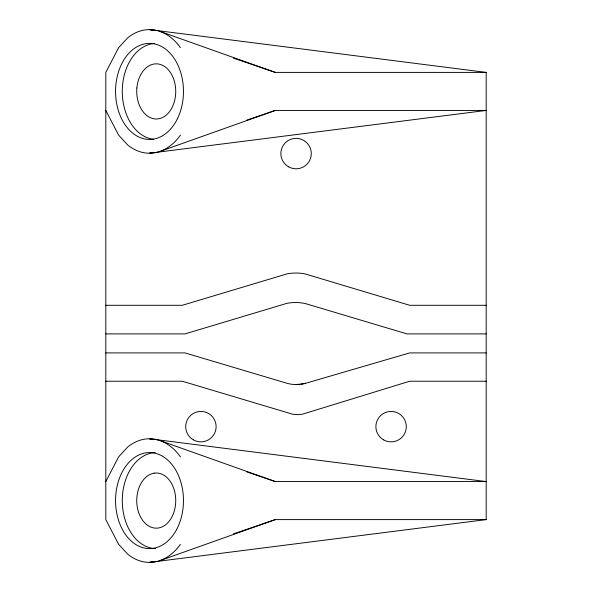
<?xml version="1.0" encoding="UTF-8"?>
<svg xmlns="http://www.w3.org/2000/svg" width="592" height="592" viewBox="0 0 592 592"><rect width="100%" height="100%" fill="white"/><g stroke="black" fill="none" stroke-linecap="round" stroke-linejoin="round"><path stroke-width="0.89" d="M105.805 481.57L118.607 456.876L127.657 447.056A61.812 43.712 90 0 1 180.419 456.876M486.195 352.913L409.708 352.913L304.399 383.653L296.185 384.563A33.381 33.381 0 0 1 286.854 383.239L185.052 352.913L105.805 352.913M160.824 151.123L275.317 110.43L486.195 110.43L149.517 153.224L152.137 152.336M160.824 560.291L275.317 519.606L486.195 519.606L486.195 72.394L149.517 29.6L152.137 30.488M246.487 120.243L275.317 110.43M152.137 561.512L149.517 562.4L486.195 519.606M233.381 533.873L275.317 519.606M296.185 384.563L299.33 384.415M233.381 58.127L275.317 72.394L486.195 72.394M105.805 305.294L182.292 305.294L286.854 273.926A46.206 46.206 0 0 1 305.509 274.029L409.708 305.294L486.195 305.294M105.805 333.895L185.052 333.895L286.854 303.356A46.213 46.213 0 0 1 305.509 303.607L406.948 333.895L486.195 333.895M105.805 381.226L182.292 381.226L292.951 414.311L297.695 414.659L302.431 414.193L409.708 381.226L486.195 381.226M246.487 471.757L275.317 481.57L486.195 481.57L149.517 438.776L152.137 439.664M160.824 31.709L275.317 72.394M160.824 440.877L275.317 481.57M105.805 110.43L118.607 135.124L127.657 144.944A61.812 43.712 90 0 0 180.419 135.124M305.509 383.239A33.381 33.381 0 0 1 300.891 384.23M180.419 544.292A61.812 43.712 90 0 1 127.657 554.119L118.607 544.292L105.805 519.606L105.805 72.394L118.607 47.708L127.657 37.881A61.812 43.712 -90 0 1 180.419 47.708M153.528 139.283A48.026 33.959 -90 0 1 122.285 90.724A48.026 33.959 -90 0 1 154.505 43.453M155.533 548.599A48.026 33.959 -90 0 1 122.285 500.862A48.026 33.959 -90 0 1 155.156 452.591M136.893 87.956L136.774 89.681A27.58 19.499 -90 0 0 153.794 118.77L155.015 118.94A27.58 19.499 -90 0 0 175.587 94.868L175.698 93.144A27.58 19.499 -90 0 0 158.686 64.054L157.465 63.892A27.58 19.499 -90 0 0 136.893 87.956M154.127 473.171L152.914 473.415A27.58 19.499 -90 0 0 136.856 503.577L137.026 505.287A27.58 19.499 -90 0 0 158.353 528.005L159.566 527.761A27.58 19.499 -90 0 0 175.624 497.598L175.454 495.881A27.58 19.499 -90 0 0 154.127 473.171M177.474 118.666A48.026 33.959 -90 0 0 152.225 43.542A48.026 33.959 -90 0 0 118.844 112.029A48.026 33.959 -90 0 0 177.474 118.666M176.571 529.603A48.026 33.959 -90 0 0 153.757 452.939A48.026 33.959 -90 0 0 118.215 519.214A48.026 33.959 -90 0 0 176.571 529.603M383.49 439.819A15.214 15.214 0 0 0 406.312 426.64A15.214 15.214 0 0 0 383.49 413.468A15.214 15.214 0 0 0 383.49 439.819M193.295 439.819A15.214 15.214 0 0 0 216.117 426.64A15.214 15.214 0 0 0 193.295 413.468A15.214 15.214 0 0 0 193.295 439.819M288.467 166.752A15.214 15.214 0 0 0 311.288 153.58A15.214 15.214 0 0 0 288.467 140.4A15.214 15.214 0 0 0 288.467 166.752"/></g></svg>
